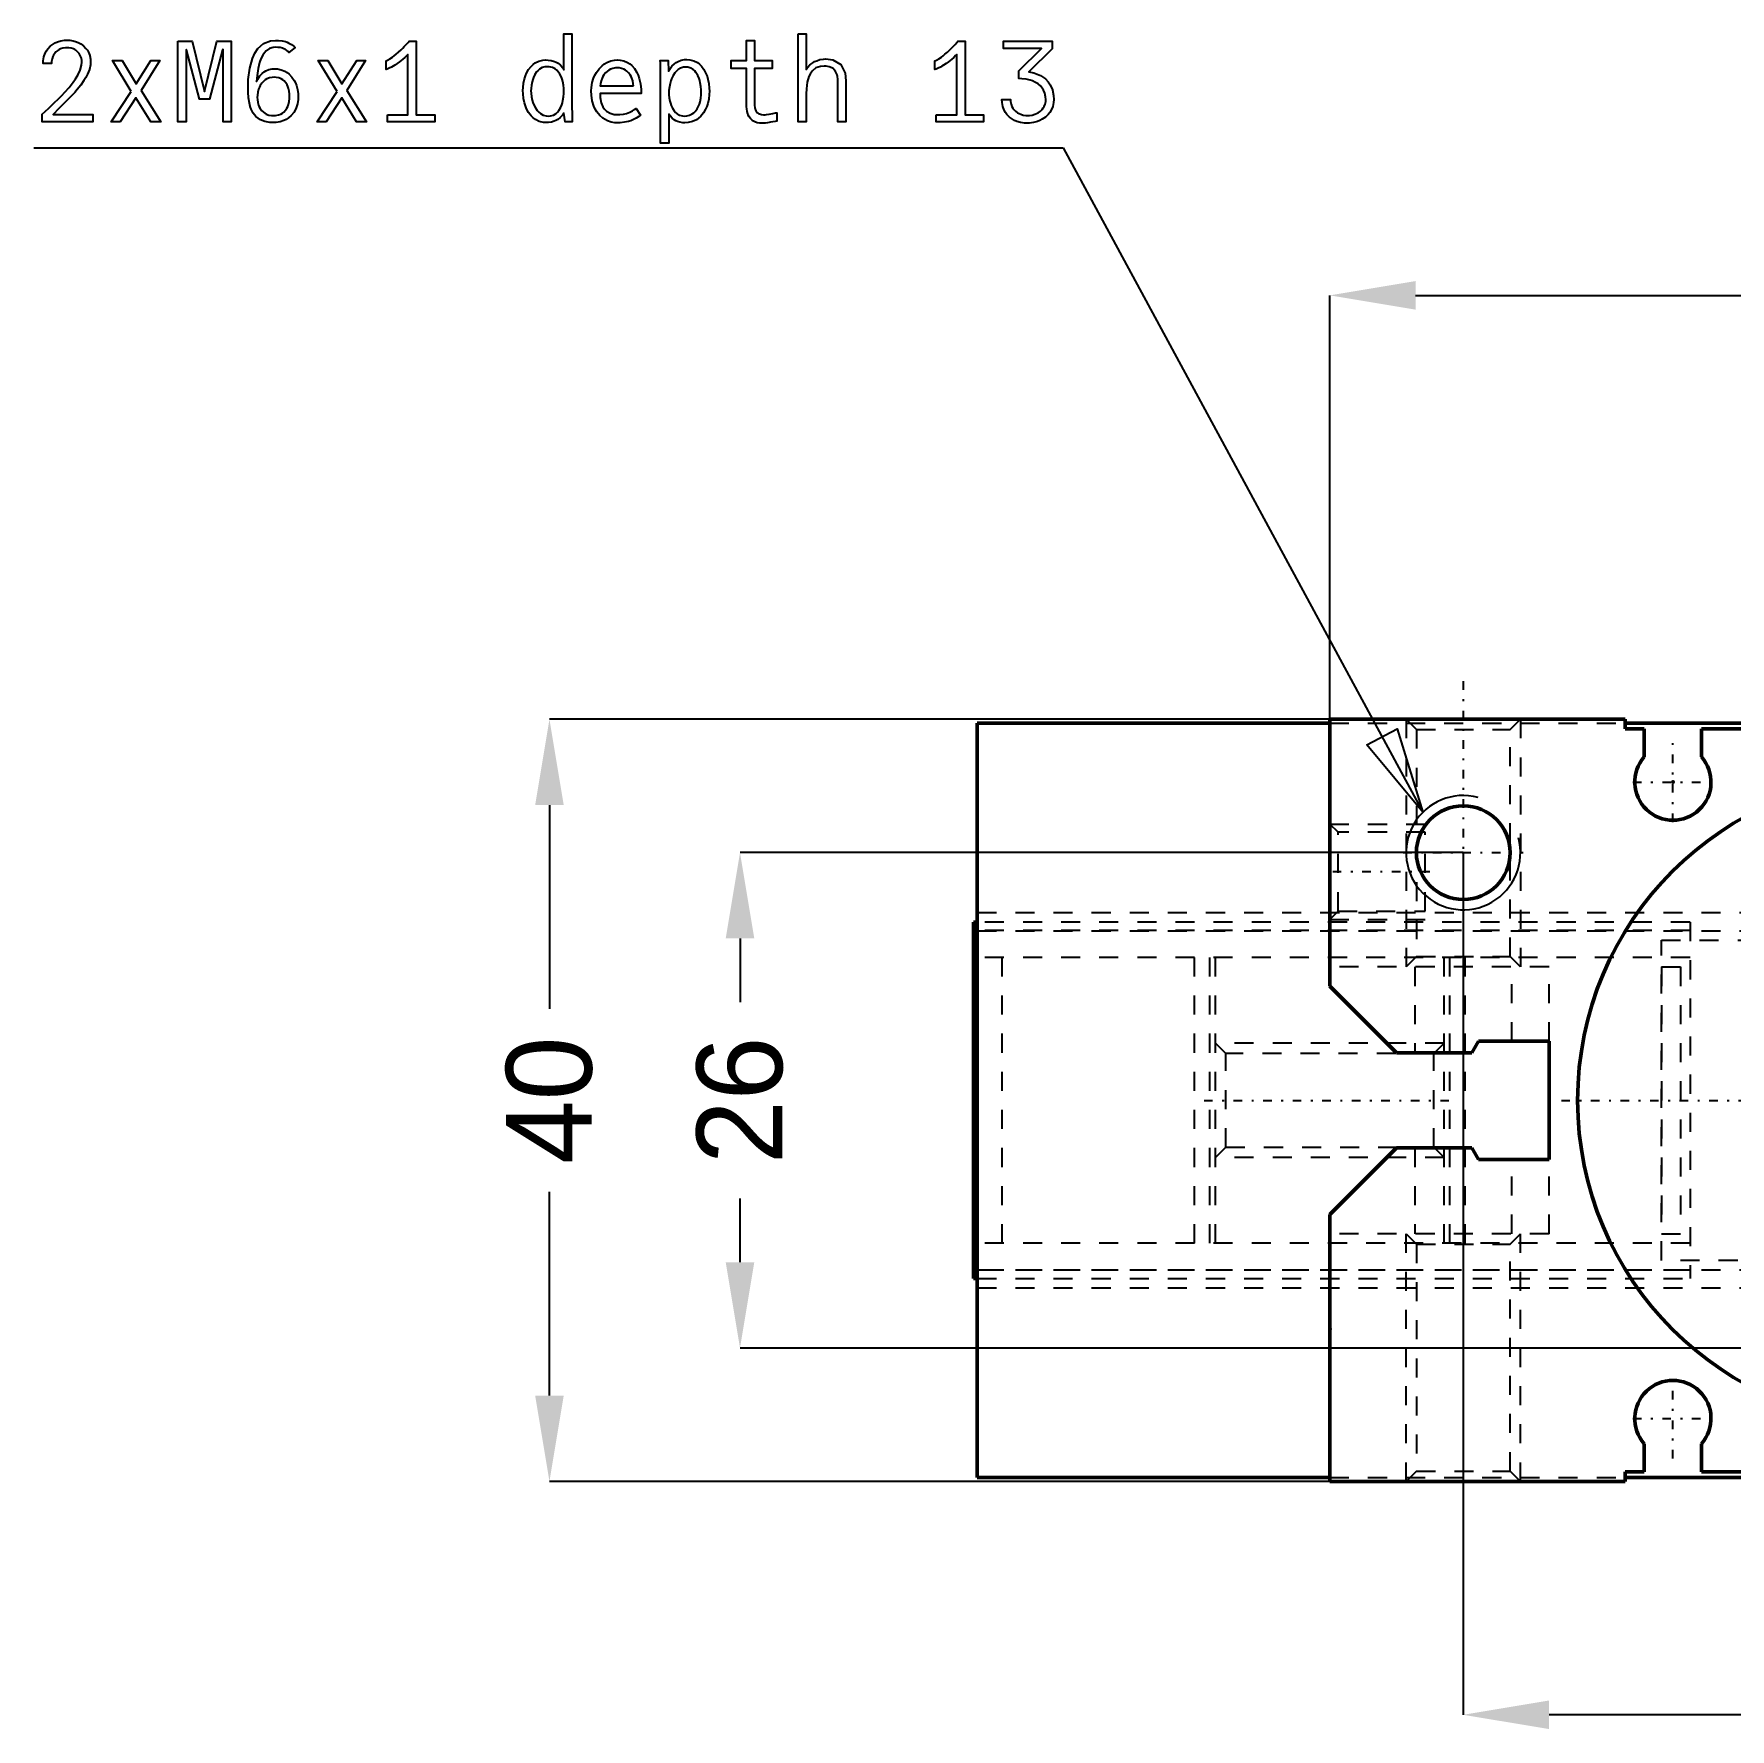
# Model space of a CAD drawing. Header units: millimetres. Extents: x -98 to 80, y -33 to 56.
# Drawn here: x -98 to -9, y -33 to 56 of the extents above; entities that cross this region are included whole.
import ezdxf

# ---------------------------------------------------------------- set-up
doc = ezdxf.new("R2010")
doc.units = ezdxf.units.MM
doc.linetypes.add('Center', pattern=[1.5, 0.45, -0.5, 0.05, -0.5])
doc.linetypes.add('Dashed', pattern=[2, 1, -1])
for name, color, linetype, lineweight in [('2d ConnectionPoints', 7, 'Continuous', 50), ('AM_0', 7, 'Continuous', 50), ('AM_4', 3, 'Continuous', 25), ('AM_5', 3, 'Continuous', 25), ('AM_7', 7, 'Center', 25), ('AM_9', 6, 'Dashed', 25)]:
    doc.layers.add(name, color=color, linetype=linetype, lineweight=lineweight)
doc.dimstyles.new('ISO-25', dxfattribs={"dimtxt": 2.5, "dimasz": 2.5, "dimexe": 1.25, "dimexo": 0.625, "dimtad": 1, "dimtxsty": 'Standard', "dimcen": 2.5, "dimadec": 0, "dimazin": 0, "dimtfac": 1, "dimtmove": 0, "dimatfit": 3, "dimfxl": 0, "dimarcsym": 0})

# ---------------------------------------------------------------- blocks, each defined once
blk = doc.blocks.new('2_MHZ2_32S_Finger_0__2_0_in_MHZ2_32S_48_0__1')
at = {"layer": 'AM_0'}
for p, q in [((-48.5, 9.35), (-48.7, 9.35)), ((-48.7, 9.35), (-48.7, -9.35)), ((-48.5, 7.5), (-48.7, 7.5)), ((-48.5, -7.5), (-48.7, -7.5)), ((-48.7, -9.35), (-48.5, -9.35))]:
    blk.add_line(p, q, dxfattribs=at)
at = {"layer": 'AM_4'}
for p, q in [((-48.5, 8.911), (-48.7, 8.911)), ((-48.5, -8.911), (-48.7, -8.911))]:
    blk.add_line(p, q, dxfattribs=at)
at = {"layer": 'AM_5', "linetype": 'Dashed'}
for p, q in [((-24, 3), (-36, 3)), ((-24, -3), (-36, -3))]:
    blk.add_line(p, q, dxfattribs=at)
at = {"layer": 'AM_7'}
blk.add_line((-36.6, 0), (-23.4, 0), dxfattribs=at)
at = {"layer": 'AM_9'}
for p, q in [((-11.1, 8.911), (-48.7, 8.911)), ((-11.1, 9.35), (-48.5, 9.35)), ((-11.1, 8.911), (-48.5, 8.911)), ((-11.1, 9.35), (-11.1, -9.35)), ((-11.1, 7.5), (-48.5, 7.5)), ((-47.2, -7.5), (-47.2, 7.5)), ((-37.1, -7.5), (-37.1, 7.5)), ((-36.3, -7.5), (-36.3, 7.5)), ((-36, -7.5), (-36, 7.5)), ((-24, -7.5), (-24, 7.5)), ((-23.7, -7.5), (-23.7, 7.5)), ((-22.9, -7.5), (-22.9, 7.5)), ((-12.6, 7), (-11.6, 7)), ((-12.6, 7), (-12.6, -7)), ((-11.6, 7), (-11.6, -7)), ((-35.458, 2.459), (-36, 3)), ((-24, 3), (-24.541, 2.459)), ((-24.541, 2.459), (-35.458, 2.459)), ((-35.458, -2.459), (-35.458, 2.459)), ((-24.541, -2.459), (-24.541, 2.459)), ((-36, -3), (-35.458, -2.459)), ((-35.458, -2.459), (-24.541, -2.459)), ((-24.541, -2.459), (-24, -3)), ((-12.6, -7), (-11.6, -7)), ((-11.1, -7.5), (-48.5, -7.5)), ((-11.1, -8.911), (-48.7, -8.911)), ((-11.1, -8.911), (-48.5, -8.911)), ((-48.5, -9.35), (-11.1, -9.35))]:
    blk.add_line(p, q, dxfattribs=at)
blk = doc.blocks.new('3_MHZ2_32S_Body_0__0_in_MHZ2_32S_48_0__1')
at = {"layer": 'AM_0'}
for p, q in [((-48.5, 19.8), (-30, 19.8)), ((-48.5, -19.8), (-48.5, 19.8)), ((-30, 20), (-14.5, 20)), ((-30, 6), (-30, 20)), ((-14.5, 19.5), (-14.5, 20)), ((-14.5, 19.8), (14.5, 19.8)), ((14.5, 20), (30, 20)), ((14.5, 20), (14.5, 19.5)), ((30, 20), (30, 6)), ((30, 19.8), (48.5, 19.8)), ((48.5, -19.8), (48.5, 19.8)), ((-13.5, 19.5), (-14.5, 19.5)), ((-13.5, 18.023), (-13.5, 19.5)), ((10.5, 19.5), (-10.5, 19.5)), ((-10.5, 19.5), (-10.5, 18.023)), ((10.5, 18.023), (10.5, 19.5)), ((14.5, 19.5), (13.5, 19.5)), ((13.5, 19.5), (13.5, 18.023)), ((-30, 6), (-26.5, 2.5)), ((26.5, 2.5), (30, 6)), ((-22.546, 2.5), (-22.2, 3.1)), ((-22.2, 3.1), (-18.5, 3.1)), ((-18.5, 3.1), (-18.5, -3.1)), ((18.5, -3.1), (18.5, 3.1)), ((18.5, 3.1), (22.2, 3.1)), ((22.2, 3.1), (22.546, 2.5)), ((-26.5, 2.5), (-22.546, 2.5)), ((22.546, 2.5), (26.5, 2.5)), ((-26.5, -2.5), (-30, -6)), ((-22.546, -2.5), (-26.5, -2.5)), ((-22.2, -3.1), (-22.546, -2.5)), ((22.546, -2.5), (22.2, -3.1)), ((26.5, -2.5), (22.546, -2.5)), ((30, -6), (26.5, -2.5)), ((-18.5, -3.1), (-22.2, -3.1)), ((22.2, -3.1), (18.5, -3.1)), ((-30, -20), (-30, -6)), ((30, -6), (30, -20)), ((-13.5, -19.5), (-13.5, -18.023)), ((-10.5, -18.023), (-10.5, -19.5)), ((10.5, -19.5), (10.5, -18.023)), ((13.5, -18.023), (13.5, -19.5)), ((-14.5, -20), (-14.5, -19.5)), ((-14.5, -19.5), (-13.5, -19.5)), ((-10.5, -19.5), (10.5, -19.5)), ((13.5, -19.5), (14.5, -19.5)), ((14.5, -19.5), (14.5, -20)), ((-48.5, -19.8), (-30, -19.8)), ((-14.5, -20), (-30, -20)), ((-14.5, -19.8), (14.5, -19.8)), ((30, -20), (14.5, -20)), ((30, -19.8), (48.5, -19.8))]:
    blk.add_line(p, q, dxfattribs=at)
for centre, radius in [((0, 0), 17), ((-23, 13), 2.458), ((23, 12), 2.5), ((23, -13), 2.458)]:
    blk.add_circle(centre, radius, dxfattribs=at)
for centre, start, end in [((-12, 16.7), 138.59038, 41.40962), ((12, 16.7), 138.59038, 41.40962), ((-12, -16.7), 318.59038, 221.40962), ((12, -16.7), 318.59038, 221.40962)]:
    blk.add_arc(centre, 2, start, end, dxfattribs=at)
at = {"layer": 'AM_5', "linetype": 'Dashed'}
for p, q in [((-26, 20), (-26, 7)), ((-20, 20), (-20, 7)), ((20, 20), (20, 7)), ((26, 20), (26, 7)), ((30, 16), (20, 16)), ((-30, 14.5), (-25, 14.5)), ((30, 10), (20, 10)), ((-30, 9.5), (-25, 9.5)), ((-26, -20), (-26, -7)), ((-20, -20), (-20, -7)), ((20, -20), (20, -7)), ((26, -20), (26, -7)), ((30, -10), (20, -10)), ((30, -16), (20, -16))]:
    blk.add_line(p, q, dxfattribs=at)
at = {"layer": 'AM_5'}
for centre in [(-23, 13), (23, -13)]:
    blk.add_arc(centre, 3, 75, 15, dxfattribs=at)
at = {"layer": 'AM_7'}
for p, q in [((-23, 22), (-23, -22)), ((23, 22), (23, -22)), ((-12, 14.6), (-12, 18.8)), ((12, 14.6), (12, 18.8)), ((0, -17.85), (0, 17.85)), ((-14.1, 16.7), (-9.9, 16.7)), ((9.9, 16.7), (14.1, 16.7)), ((-26.15, 13), (-19.85, 13)), ((30.5, 13), (19.5, 13)), ((-24.75, 12), (-30.25, 12)), ((20.375, 12), (25.625, 12)), ((-17.85, 0), (17.85, 0)), ((30.5, -13), (19.5, -13)), ((-12, -18.8), (-12, -14.6)), ((12, -18.8), (12, -14.6)), ((-14.1, -16.7), (-9.9, -16.7)), ((9.9, -16.7), (14.1, -16.7))]:
    blk.add_line(p, q, dxfattribs=at)
at = {"layer": 'AM_9'}
for p, q in [((-30, 19.8), (-14.5, 19.8)), ((-26, 20), (-25.458, 19.459)), ((-20.541, 19.459), (-20, 20)), ((14.5, 19.8), (30, 19.8)), ((20, 20), (20.541, 19.459)), ((25.459, 19.459), (26, 20)), ((-25.458, 19.459), (-25.458, 7.541)), ((-25.458, 19.459), (-20.541, 19.459)), ((-20.541, 7.541), (-20.541, 19.459)), ((20.541, 19.459), (20.541, 7.541)), ((20.541, 19.459), (25.459, 19.459)), ((25.459, 7.541), (25.459, 19.459)), ((29.459, 15.459), (20, 15.459)), ((20, 15.459), (20, 10.541)), ((30, 16), (29.459, 15.459)), ((29.459, 15.459), (29.459, 10.541)), ((-29.567, 14.067), (-30, 14.5)), ((-25, 14.067), (-29.567, 14.067)), ((-29.567, 9.933), (-29.567, 14.067)), ((-25, 9.933), (-25, 14.067)), ((48.5, 9.837), (-48.5, 9.837)), ((-30, 9.5), (-29.567, 9.933)), ((-29.567, 9.933), (-25, 9.933)), ((20, 10.541), (29.459, 10.541)), ((29.459, 10.541), (30, 10)), ((-48.5, 8.9), (48.5, 8.9)), ((-12.6, -8.4), (-12.6, 8.4)), ((-12.6, 8.4), (-0.6, 8.4)), ((-0.6, 8.4), (-0.6, -8.4)), ((0.6, 8.4), (12.6, 8.4)), ((0.6, -8.4), (0.6, 8.4)), ((12.6, 8.4), (12.6, -8.4)), ((-25.458, 7.541), (-26, 7)), ((-25.458, 7.541), (-20.541, 7.541)), ((-20, 7), (-20.541, 7.541)), ((20.541, 7.541), (20, 7)), ((20.541, 7.541), (25.459, 7.541)), ((26, 7), (25.459, 7.541)), ((-18.5, 7), (-30, 7)), ((-25.55, 7), (-25.55, 2.5)), ((-20.45, 3.1), (-20.45, 7)), ((-18.5, 3.1), (-18.5, 7)), ((18.5, 7), (30, 7)), ((18.5, 3.1), (18.5, 7)), ((20.45, 7), (20.45, 3.1)), ((25.55, 2.5), (25.55, 7)), ((-25.55, -2.5), (-25.55, -7)), ((25.55, -7), (25.55, -2.5)), ((-20.45, -7), (-20.45, -3.1)), ((-18.5, -7), (-18.5, -3.1)), ((18.5, -7), (18.5, -3.1)), ((20.45, -3.1), (20.45, -7)), ((-18.5, -7), (-30, -7)), ((-26, -7), (-25.458, -7.542)), ((-20.541, -7.542), (-20, -7)), ((18.5, -7), (30, -7)), ((20, -7), (20.541, -7.542)), ((25.459, -7.542), (26, -7)), ((-25.458, -7.542), (-25.458, -19.459)), ((-25.458, -7.542), (-20.541, -7.542)), ((-20.541, -19.459), (-20.541, -7.542)), ((20.541, -7.542), (20.541, -19.459)), ((20.541, -7.542), (25.459, -7.542)), ((25.459, -19.459), (25.459, -7.542)), ((-0.6, -8.4), (-12.6, -8.4)), ((12.6, -8.4), (0.6, -8.4)), ((-48.5, -8.9), (48.5, -8.9)), ((-48.5, -9.837), (48.5, -9.837)), ((29.459, -10.541), (20, -10.541)), ((20, -10.541), (20, -15.459)), ((30, -10), (29.459, -10.541)), ((29.459, -10.541), (29.459, -15.459)), ((20, -15.459), (29.459, -15.459)), ((29.459, -15.459), (30, -16)), ((-25.458, -19.459), (-26, -20)), ((-25.458, -19.459), (-20.541, -19.459)), ((-20, -20), (-20.541, -19.459)), ((20.541, -19.459), (20, -20)), ((20.541, -19.459), (25.459, -19.459)), ((26, -20), (25.459, -19.459)), ((-30, -19.8), (-14.5, -19.8)), ((14.5, -19.8), (30, -19.8))]:
    blk.add_line(p, q, dxfattribs=at)
blk = doc.blocks.new('*D4')
at = {"layer": 'AM_5', "color": 0, "lineweight": -2}
for p, q in [((-30, 20), (-30, 42.25)), ((-25.5, 42.25), (25.5, 42.25)), ((30, 20), (30, 42.25))]:
    blk.add_line(p, q, dxfattribs=at)
at = {"layer": 'AM_5', "color": 0}
for points in [[(-25.5, 43), (-25.5, 41.5), (-30, 42.25)], [(25.5, 41.5), (25.5, 43), (30, 42.25)]]:
    blk.add_solid(points, dxfattribs=at)
at = {"layer": 'Defpoints', "color": 0}
for p in [(30, 42.25), (-30, 20), (30, 20)]:
    blk.add_point(p, dxfattribs=at)
at = {"layer": 'AM_5', "color": 0, "insert": (0, 45.897), "char_height": 4.5, "attachment_point": 5}
blk.add_mtext('60', dxfattribs=at)
blk = doc.blocks.new('*D5')
at = {"layer": 'AM_5', "color": 0, "lineweight": -2}
for p, q in [((-23, 13), (-23, -32.25)), ((23, -13), (23, -32.25)), ((18.5, -32.25), (-18.5, -32.25))]:
    blk.add_line(p, q, dxfattribs=at)
at = {"layer": 'AM_5', "color": 0}
for points in [[(-18.5, -31.5), (-18.5, -33), (-23, -32.25)], [(18.5, -33), (18.5, -31.5), (23, -32.25)]]:
    blk.add_solid(points, dxfattribs=at)
at = {"layer": 'Defpoints', "color": 0}
for p in [(-23, 13), (23, -13), (-23, -32.25)]:
    blk.add_point(p, dxfattribs=at)
at = {"layer": 'AM_5', "color": 0, "insert": (0, -28.552), "char_height": 4.5, "attachment_point": 5}
blk.add_mtext('46', dxfattribs=at)
blk = doc.blocks.new('*D7')
at = {"layer": 'AM_5', "color": 0, "lineweight": -2}
for p, q in [((-23, 13), (-60.95, 13)), ((-60.95, 8.5), (-60.95, 5.15)), ((-60.95, -8.5), (-60.95, -5.15)), ((23, -13), (-60.95, -13))]:
    blk.add_line(p, q, dxfattribs=at)
at = {"layer": 'AM_5', "color": 0}
for points in [[(-60.2, 8.5), (-61.7, 8.5), (-60.95, 13)], [(-61.7, -8.5), (-60.2, -8.5), (-60.95, -13)]]:
    blk.add_solid(points, dxfattribs=at)
at = {"layer": 'Defpoints', "color": 0}
for p in [(-60.95, 13), (-23, 13), (23, -13)]:
    blk.add_point(p, dxfattribs=at)
at = {"layer": 'AM_5', "color": 0, "insert": (-60.95, 0), "char_height": 4.5, "attachment_point": 5, "rotation": 90}
blk.add_mtext('26', dxfattribs=at)
blk = doc.blocks.new('*D8')
at = {"layer": 'AM_5', "color": 0, "lineweight": -2}
for p, q in [((-30, 20), (-70.95, 20)), ((-70.95, 15.5), (-70.95, 4.801)), ((-70.95, -15.5), (-70.95, -4.801)), ((-30, -20), (-70.95, -20))]:
    blk.add_line(p, q, dxfattribs=at)
at = {"layer": 'AM_5', "color": 0}
for points in [[(-70.2, 15.5), (-71.7, 15.5), (-70.95, 20)], [(-71.7, -15.5), (-70.2, -15.5), (-70.95, -20)]]:
    blk.add_solid(points, dxfattribs=at)
at = {"layer": 'Defpoints', "color": 0}
for p in [(-70.95, 20), (-30, 20), (-30, -20)]:
    blk.add_point(p, dxfattribs=at)
at = {"layer": 'AM_5', "color": 0, "insert": (-70.95, 0), "char_height": 4.5, "attachment_point": 5, "rotation": 90}
blk.add_mtext('40', dxfattribs=at)

msp = doc.modelspace()

# ---------------------------------------------------------------- linework, layer by layer
at = {"layer": '2d ConnectionPoints'}
for p in [(-12, 16.7), (-30, -12)]:
    msp.add_point(p, dxfattribs=at)
at = {"layer": 'AM_5'}
for p, q in [((-98, 50), (-44, 50)), ((-44, 50), (-25.121, 15.121))]:
    msp.add_line(p, q, dxfattribs=at)
for points in [[(-97.418, 51.9), (-97.418, 51.9), (-97.225, 52.076), (-96.951, 52.333), (-96.951, 52.333), (-96.693, 52.582), (-96.532, 52.744), (-96.532, 52.744), (-96.377, 52.907), (-96.154, 53.162), (-96.154, 53.162), (-95.945, 53.432), (-95.812, 53.62), (-95.812, 53.62), (-95.695, 53.807), (-95.569, 54.073), (-95.569, 54.073), (-95.5, 54.323), (-95.487, 54.48), (-95.487, 54.48), (-95.491, 54.568), (-95.512, 54.693), (-95.512, 54.693), (-95.551, 54.808), (-95.587, 54.88), (-95.587, 54.88), (-95.63, 54.948), (-95.705, 55.036), (-95.705, 55.036), (-95.794, 55.111), (-95.86, 55.153), (-95.86, 55.153), (-95.932, 55.187), (-96.045, 55.225), (-96.045, 55.225), (-96.166, 55.245), (-96.251, 55.249), (-96.251, 55.249), (-96.345, 55.245), (-96.478, 55.224), (-96.478, 55.224), (-96.601, 55.185), (-96.678, 55.15), (-96.678, 55.15), (-96.75, 55.106), (-96.845, 55.028), (-96.845, 55.028), (-96.925, 54.933), (-96.97, 54.861), (-96.97, 54.861), (-97.008, 54.783), (-97.049, 54.656), (-97.049, 54.656), (-97.071, 54.516), (-97.076, 54.415), (-97.514, 54.415), (-97.514, 54.415), (-97.508, 54.566), (-97.472, 54.774), (-97.472, 54.774), (-97.406, 54.964), (-97.345, 55.079), (-97.345, 55.079), (-97.272, 55.185), (-97.146, 55.324), (-97.146, 55.324), (-96.998, 55.438), (-96.887, 55.501), (-96.887, 55.501), (-96.769, 55.552), (-96.584, 55.608), (-96.584, 55.608), (-96.388, 55.638), (-96.251, 55.644), (-96.251, 55.644), (-96.123, 55.639), (-95.937, 55.61), (-95.937, 55.61), (-95.759, 55.558), (-95.645, 55.509), (-95.645, 55.509), (-95.538, 55.45), (-95.393, 55.343), (-95.393, 55.343), (-95.268, 55.214), (-95.196, 55.114), (-95.196, 55.114), (-95.136, 55.007), (-95.07, 54.831), (-95.07, 54.831), (-95.035, 54.638), (-95.028, 54.5), (-95.028, 54.5), (-95.038, 54.344), (-95.09, 54.105), (-95.09, 54.105), (-95.187, 53.858), (-95.277, 53.69), (-95.277, 53.69), (-95.38, 53.523), (-95.546, 53.281), (-95.546, 53.281), (-95.728, 53.05), (-95.857, 52.902), (-95.857, 52.902), (-95.997, 52.751), (-96.231, 52.507), (-96.231, 52.507), (-96.494, 52.241), (-96.687, 52.052), (-96.997, 51.748), (-94.902, 51.745), (-94.902, 51.35), (-97.573, 51.35), (-97.573, 51.76), (-97.418, 51.9)], [(-90.446, 55.591), (-89.691, 55.591), (-89.048, 52.941), (-88.41, 55.591), (-87.644, 55.591), (-87.644, 51.35), (-88.077, 51.35), (-88.077, 55.147), (-88.106, 55.132), (-88.779, 52.549), (-89.311, 52.549), (-89.993, 55.132), (-90.013, 55.144), (-90.013, 51.35), (-90.446, 51.35), (-90.446, 55.591)], [(-85.43, 51.315), (-85.43, 51.315), (-85.629, 51.324), (-85.892, 51.372), (-85.892, 51.372), (-86.116, 51.462), (-86.242, 51.545), (-86.242, 51.545), (-86.352, 51.643), (-86.491, 51.816), (-86.491, 51.816), (-86.597, 52.019), (-86.65, 52.17), (-86.65, 52.17), (-86.691, 52.336), (-86.736, 52.608), (-86.736, 52.608), (-86.76, 52.91), (-86.764, 53.128), (-86.764, 53.128), (-86.75, 53.576), (-86.676, 54.173), (-86.676, 54.173), (-86.539, 54.678), (-86.412, 54.965), (-86.412, 54.965), (-86.255, 55.205), (-85.958, 55.465), (-85.958, 55.465), (-85.589, 55.606), (-85.302, 55.632), (-85.302, 55.632), (-85.164, 55.628), (-84.975, 55.607), (-84.975, 55.607), (-84.807, 55.567), (-84.708, 55.53), (-84.708, 55.53), (-84.616, 55.486), (-84.486, 55.411), (-84.486, 55.411), (-84.368, 55.323), (-84.295, 55.258), (-84.617, 54.995), (-84.617, 54.995), (-84.659, 55.043), (-84.733, 55.108), (-84.733, 55.108), (-84.821, 55.163), (-84.888, 55.195), (-84.888, 55.195), (-84.96, 55.222), (-85.078, 55.251), (-85.078, 55.251), (-85.208, 55.267), (-85.302, 55.27), (-85.302, 55.27), (-85.449, 55.258), (-85.646, 55.198), (-85.646, 55.198), (-85.812, 55.086), (-85.906, 54.983), (-85.906, 54.983), (-85.987, 54.864), (-86.09, 54.672), (-86.09, 54.672), (-86.167, 54.463), (-86.206, 54.314), (-86.206, 54.314), (-86.236, 54.159), (-86.275, 53.913), (-86.275, 53.913), (-86.305, 53.654), (-86.32, 53.474), (-86.32, 53.474), (-86.254, 53.599), (-86.144, 53.764), (-86.144, 53.764), (-86.018, 53.9), (-85.926, 53.975), (-85.926, 53.975), (-85.828, 54.037), (-85.668, 54.104), (-85.668, 54.104), (-85.495, 54.139), (-85.372, 54.146), (-85.372, 54.146), (-85.227, 54.138), (-85.022, 54.095), (-85.022, 54.095), (-84.834, 54.016), (-84.717, 53.943), (-84.717, 53.943), (-84.608, 53.856), (-84.465, 53.706), (-84.465, 53.706), (-84.346, 53.533), (-84.279, 53.403), (-84.279, 53.403), (-84.224, 53.267), (-84.164, 53.055), (-84.164, 53.055), (-84.132, 52.835), (-84.126, 52.684), (-84.126, 52.684), (-84.133, 52.526), (-84.168, 52.303), (-84.168, 52.303), (-84.233, 52.097), (-84.294, 51.969), (-84.294, 51.969), (-84.366, 51.85), (-84.495, 51.692), (-84.495, 51.692), (-84.646, 51.56), (-84.761, 51.486), (-84.761, 51.486), (-84.883, 51.424), (-85.077, 51.358), (-85.077, 51.358), (-85.285, 51.322), (-85.43, 51.315)], [(-79.453, 51.724), (-78.377, 51.724), (-78.377, 54.889), (-78.377, 54.889), (-78.435, 54.831), (-78.532, 54.74), (-78.532, 54.74), (-78.643, 54.645), (-78.725, 54.579), (-78.725, 54.579), (-78.809, 54.514), (-78.937, 54.421), (-78.937, 54.421), (-79.065, 54.335), (-79.152, 54.281), (-79.152, 54.281), (-79.236, 54.232), (-79.353, 54.173), (-79.353, 54.173), (-79.459, 54.13), (-79.523, 54.111), (-79.523, 54.556), (-79.523, 54.556), (-79.443, 54.594), (-79.317, 54.666), (-79.317, 54.666), (-79.184, 54.756), (-79.092, 54.826), (-79.092, 54.826), (-78.999, 54.902), (-78.863, 55.018), (-78.863, 55.018), (-78.733, 55.139), (-78.649, 55.223), (-78.649, 55.223), (-78.569, 55.305), (-78.462, 55.42), (-78.462, 55.42), (-78.371, 55.526), (-78.318, 55.591), (-77.944, 55.591), (-77.944, 51.724), (-76.967, 51.724), (-76.967, 51.35), (-79.453, 51.35), (-79.453, 51.724)], [(-71.106, 51.315), (-71.106, 51.315), (-71.267, 51.325), (-71.487, 51.377), (-71.487, 51.377), (-71.683, 51.473), (-71.8, 51.562), (-71.8, 51.562), (-71.905, 51.666), (-72.041, 51.844), (-72.041, 51.844), (-72.151, 52.046), (-72.209, 52.195), (-72.209, 52.195), (-72.257, 52.351), (-72.308, 52.589), (-72.308, 52.589), (-72.336, 52.834), (-72.341, 53), (-72.341, 53), (-72.336, 53.158), (-72.309, 53.39), (-72.309, 53.39), (-72.258, 53.617), (-72.212, 53.765), (-72.212, 53.765), (-72.155, 53.906), (-72.048, 54.099), (-72.048, 54.099), (-71.914, 54.268), (-71.811, 54.367), (-71.811, 54.367), (-71.697, 54.452), (-71.506, 54.544), (-71.506, 54.544), (-71.292, 54.593), (-71.136, 54.603), (-71.136, 54.603), (-71.019, 54.598), (-70.852, 54.573), (-70.852, 54.573), (-70.693, 54.527), (-70.592, 54.484), (-70.592, 54.484), (-70.496, 54.431), (-70.366, 54.327), (-70.366, 54.327), (-70.254, 54.196), (-70.188, 54.094), (-70.188, 55.971), (-69.767, 55.971), (-69.767, 52.052), (-69.767, 52.052), (-69.767, 52.01), (-69.766, 51.941), (-69.766, 51.941), (-69.765, 51.867), (-69.764, 51.814), (-69.764, 51.814), (-69.763, 51.762), (-69.761, 51.693), (-69.761, 51.693), (-69.759, 51.636), (-69.758, 51.604), (-69.749, 51.35), (-70.124, 51.35), (-70.188, 51.806), (-70.188, 51.806), (-70.267, 51.707), (-70.391, 51.58), (-70.391, 51.58), (-70.518, 51.481), (-70.606, 51.429), (-70.606, 51.429), (-70.697, 51.388), (-70.842, 51.343), (-70.842, 51.343), (-70.997, 51.319), (-71.106, 51.315)], [(-59.803, 51.286), (-59.803, 51.286), (-59.904, 51.29), (-60.044, 51.313), (-60.044, 51.313), (-60.168, 51.356), (-60.244, 51.395), (-60.244, 51.395), (-60.312, 51.443), (-60.401, 51.526), (-60.401, 51.526), (-60.474, 51.625), (-60.514, 51.7), (-60.514, 51.7), (-60.547, 51.78), (-60.582, 51.908), (-60.582, 51.908), (-60.601, 52.047), (-60.605, 52.146), (-60.605, 54.158), (-61.412, 54.158), (-61.412, 54.568), (-60.605, 54.568), (-60.605, 55.626), (-60.184, 55.626), (-60.184, 54.568), (-59.271, 54.568), (-59.271, 54.158), (-60.184, 54.158), (-60.184, 52.292), (-60.184, 52.292), (-60.182, 52.218), (-60.173, 52.117), (-60.173, 52.117), (-60.156, 52.03), (-60.141, 51.979), (-60.141, 51.979), (-60.121, 51.933), (-60.079, 51.873), (-60.079, 51.873), (-60.022, 51.823), (-59.976, 51.795), (-59.976, 51.795), (-59.922, 51.771), (-59.826, 51.746), (-59.826, 51.746), (-59.71, 51.733), (-59.622, 51.73), (-59.622, 51.73), (-59.557, 51.734), (-59.42, 51.754), (-59.42, 51.754), (-59.234, 51.79), (-59.084, 51.824), (-59.025, 51.836), (-59.025, 51.397), (-59.025, 51.397), (-59.109, 51.379), (-59.231, 51.354), (-59.231, 51.354), (-59.35, 51.331), (-59.427, 51.318), (-59.427, 51.318), (-59.504, 51.306), (-59.617, 51.294), (-59.617, 51.294), (-59.729, 51.287), (-59.803, 51.286)], [(-57.9, 55.971), (-57.479, 55.971), (-57.479, 54.105), (-57.479, 54.105), (-57.405, 54.208), (-57.28, 54.342), (-57.28, 54.342), (-57.138, 54.454), (-57.034, 54.515), (-57.034, 54.515), (-56.925, 54.565), (-56.755, 54.62), (-56.755, 54.62), (-56.577, 54.65), (-56.455, 54.655), (-56.455, 54.655), (-56.072, 54.609), (-55.656, 54.367), (-55.656, 54.367), (-55.433, 53.918), (-55.39, 53.503), (-55.39, 51.35), (-55.811, 51.35), (-55.811, 53.316), (-55.811, 53.316), (-55.813, 53.431), (-55.823, 53.59), (-55.823, 53.59), (-55.841, 53.731), (-55.858, 53.816), (-55.858, 53.816), (-55.881, 53.894), (-55.933, 54), (-55.933, 54), (-56.005, 54.094), (-56.064, 54.149), (-56.064, 54.149), (-56.135, 54.197), (-56.264, 54.248), (-56.264, 54.248), (-56.421, 54.276), (-56.543, 54.281), (-56.543, 54.281), (-56.727, 54.266), (-56.965, 54.186), (-56.965, 54.186), (-57.155, 54.037), (-57.255, 53.901), (-57.255, 53.901), (-57.335, 53.736), (-57.423, 53.443), (-57.423, 53.443), (-57.47, 53.094), (-57.479, 52.83), (-57.479, 51.35), (-57.9, 51.35), (-57.9, 55.971)], [(-50.653, 51.724), (-49.577, 51.724), (-49.577, 54.889), (-49.577, 54.889), (-49.635, 54.831), (-49.732, 54.74), (-49.732, 54.74), (-49.843, 54.645), (-49.925, 54.579), (-49.925, 54.579), (-50.009, 54.514), (-50.137, 54.421), (-50.137, 54.421), (-50.265, 54.335), (-50.352, 54.281), (-50.352, 54.281), (-50.436, 54.232), (-50.553, 54.173), (-50.553, 54.173), (-50.659, 54.13), (-50.723, 54.111), (-50.723, 54.556), (-50.723, 54.556), (-50.643, 54.594), (-50.517, 54.666), (-50.517, 54.666), (-50.384, 54.756), (-50.292, 54.826), (-50.292, 54.826), (-50.199, 54.902), (-50.063, 55.018), (-50.063, 55.018), (-49.933, 55.139), (-49.849, 55.223), (-49.849, 55.223), (-49.769, 55.305), (-49.662, 55.42), (-49.662, 55.42), (-49.571, 55.526), (-49.518, 55.591), (-49.144, 55.591), (-49.144, 51.724), (-48.167, 51.724), (-48.167, 51.35), (-50.653, 51.35), (-50.653, 51.724)], [(-46.761, 52.526), (-46.761, 52.526), (-46.756, 52.427), (-46.729, 52.287), (-46.729, 52.287), (-46.681, 52.16), (-46.636, 52.081), (-46.636, 52.081), (-46.583, 52.009), (-46.491, 51.913), (-46.491, 51.913), (-46.384, 51.833), (-46.304, 51.789), (-46.304, 51.789), (-46.22, 51.752), (-46.089, 51.712), (-46.089, 51.712), (-45.953, 51.69), (-45.86, 51.686), (-45.86, 51.686), (-45.76, 51.691), (-45.616, 51.712), (-45.616, 51.712), (-45.478, 51.753), (-45.389, 51.79), (-45.389, 51.79), (-45.304, 51.835), (-45.191, 51.916), (-45.191, 51.916), (-45.094, 52.013), (-45.038, 52.086), (-45.038, 52.086), (-44.99, 52.165), (-44.939, 52.291), (-44.939, 52.291), (-44.911, 52.429), (-44.906, 52.526), (-44.906, 52.526), (-44.913, 52.664), (-44.952, 52.855), (-44.952, 52.855), (-45.024, 53.027), (-45.09, 53.13), (-45.09, 53.13), (-45.17, 53.224), (-45.309, 53.346), (-45.309, 53.346), (-45.472, 53.447), (-45.595, 53.501), (-45.595, 53.501), (-45.726, 53.546), (-45.937, 53.595), (-45.937, 53.595), (-46.163, 53.621), (-46.322, 53.626), (-46.322, 54.035), (-45.134, 55.199), (-47.117, 55.199), (-47.117, 55.591), (-44.578, 55.591), (-44.578, 55.182), (-45.792, 53.983), (-45.792, 53.983), (-45.528, 53.921), (-45.19, 53.789), (-45.19, 53.789), (-44.925, 53.608), (-44.788, 53.46), (-44.788, 53.46), (-44.679, 53.296), (-44.561, 53.029), (-44.561, 53.029), (-44.497, 52.735), (-44.485, 52.526), (-44.485, 52.526), (-44.493, 52.375), (-44.536, 52.164), (-44.536, 52.164), (-44.616, 51.972), (-44.69, 51.855), (-44.69, 51.855), (-44.776, 51.747), (-44.924, 51.607), (-44.924, 51.607), (-45.093, 51.492), (-45.218, 51.429), (-45.218, 51.429), (-45.348, 51.377), (-45.548, 51.321), (-45.548, 51.321), (-45.754, 51.291), (-45.895, 51.286), (-45.895, 51.286), (-46.031, 51.291), (-46.229, 51.321), (-46.229, 51.321), (-46.418, 51.376), (-46.54, 51.428), (-46.54, 51.428), (-46.655, 51.49), (-46.81, 51.604), (-46.81, 51.604), (-46.945, 51.743), (-47.022, 51.85), (-47.022, 51.85), (-47.088, 51.967), (-47.159, 52.159), (-47.159, 52.159), (-47.198, 52.372), (-47.205, 52.526), (-46.761, 52.526)], [(-92.897, 52.956), (-93.885, 54.568), (-93.373, 54.568), (-92.636, 53.348), (-91.861, 54.568), (-91.396, 54.568), (-92.373, 52.994), (-91.349, 51.35), (-91.867, 51.35), (-92.645, 52.614), (-93.467, 51.35), (-93.941, 51.35), (-92.897, 52.956)], [(-82.097, 52.956), (-83.085, 54.568), (-82.573, 54.568), (-81.836, 53.348), (-81.061, 54.568), (-80.596, 54.568), (-81.573, 52.994), (-80.549, 51.35), (-81.067, 51.35), (-81.845, 52.614), (-82.667, 51.35), (-83.141, 51.35), (-82.097, 52.956)], [(-67.389, 51.303), (-67.389, 51.303), (-67.517, 51.31), (-67.707, 51.346), (-67.707, 51.346), (-67.896, 51.413), (-68.021, 51.474), (-68.021, 51.474), (-68.142, 51.551), (-68.308, 51.697), (-68.308, 51.697), (-68.456, 51.88), (-68.543, 52.023), (-68.543, 52.023), (-68.619, 52.182), (-68.7, 52.451), (-68.7, 52.451), (-68.744, 52.758), (-68.752, 52.982), (-68.752, 52.982), (-68.745, 53.159), (-68.706, 53.413), (-68.706, 53.413), (-68.633, 53.653), (-68.565, 53.806), (-68.565, 53.806), (-68.485, 53.948), (-68.346, 54.139), (-68.346, 54.139), (-68.184, 54.301), (-68.064, 54.393), (-68.064, 54.393), (-67.936, 54.471), (-67.736, 54.555), (-67.736, 54.555), (-67.528, 54.6), (-67.384, 54.608), (-67.384, 54.608), (-67.242, 54.6), (-67.041, 54.557), (-67.041, 54.557), (-66.855, 54.477), (-66.739, 54.404), (-66.739, 54.404), (-66.631, 54.314), (-66.487, 54.15), (-66.487, 54.15), (-66.366, 53.951), (-66.297, 53.798), (-66.297, 53.798), (-66.24, 53.632), (-66.177, 53.357), (-66.177, 53.357), (-66.144, 53.054), (-66.138, 52.836), (-68.29, 52.836), (-68.29, 52.836), (-68.284, 52.631), (-68.237, 52.362), (-68.237, 52.362), (-68.146, 52.14), (-68.061, 52.017), (-68.061, 52.017), (-67.957, 51.916), (-67.772, 51.806), (-67.772, 51.806), (-67.551, 51.747), (-67.384, 51.736), (-67.384, 51.736), (-67.252, 51.74), (-67.072, 51.76), (-67.072, 51.76), (-66.911, 51.796), (-66.815, 51.83), (-66.815, 51.83), (-66.725, 51.869), (-66.598, 51.932), (-66.598, 51.932), (-66.48, 52.002), (-66.407, 52.052), (-66.167, 51.701), (-66.167, 51.701), (-66.256, 51.634), (-66.403, 51.543), (-66.403, 51.543), (-66.566, 51.463), (-66.683, 51.416), (-66.683, 51.416), (-66.808, 51.375), (-67.011, 51.331), (-67.011, 51.331), (-67.232, 51.308), (-67.389, 51.303)], [(-65.114, 53.848), (-65.114, 53.848), (-65.115, 54.003), (-65.119, 54.225), (-65.119, 54.225), (-65.126, 54.435), (-65.132, 54.568), (-64.728, 54.568), (-64.711, 54.012), (-64.711, 54.012), (-64.641, 54.124), (-64.525, 54.273), (-64.525, 54.273), (-64.394, 54.397), (-64.3, 54.467), (-64.3, 54.467), (-64.199, 54.524), (-64.038, 54.586), (-64.038, 54.586), (-63.863, 54.62), (-63.74, 54.626), (-63.74, 54.626), (-63.585, 54.616), (-63.373, 54.565), (-63.373, 54.565), (-63.185, 54.469), (-63.073, 54.38), (-63.073, 54.38), (-62.972, 54.277), (-62.842, 54.101), (-62.842, 54.101), (-62.738, 53.901), (-62.682, 53.754), (-62.682, 53.754), (-62.638, 53.601), (-62.589, 53.367), (-62.589, 53.367), (-62.563, 53.127), (-62.558, 52.965), (-62.558, 52.965), (-62.563, 52.797), (-62.592, 52.552), (-62.592, 52.552), (-62.645, 52.316), (-62.694, 52.163), (-62.694, 52.163), (-62.755, 52.018), (-62.868, 51.821), (-62.868, 51.821), (-63.01, 51.648), (-63.12, 51.547), (-63.12, 51.547), (-63.241, 51.462), (-63.446, 51.369), (-63.446, 51.369), (-63.677, 51.319), (-63.845, 51.309), (-63.845, 51.309), (-63.952, 51.313), (-64.101, 51.336), (-64.101, 51.336), (-64.237, 51.377), (-64.32, 51.416), (-64.32, 51.416), (-64.399, 51.463), (-64.514, 51.554), (-64.514, 51.554), (-64.623, 51.666), (-64.693, 51.754), (-64.693, 50.239), (-65.114, 50.239), (-65.114, 53.848)], [(-85.425, 51.683), (-85.425, 51.683), (-85.319, 51.689), (-85.173, 51.716), (-85.173, 51.716), (-85.043, 51.766), (-84.964, 51.812), (-84.964, 51.812), (-84.892, 51.868), (-84.798, 51.966), (-84.798, 51.966), (-84.721, 52.083), (-84.679, 52.17), (-84.679, 52.17), (-84.644, 52.265), (-84.606, 52.418), (-84.606, 52.418), (-84.586, 52.584), (-84.582, 52.701), (-84.582, 52.701), (-84.586, 52.811), (-84.605, 52.968), (-84.605, 52.968), (-84.64, 53.115), (-84.673, 53.207), (-84.673, 53.207), (-84.713, 53.294), (-84.786, 53.409), (-84.786, 53.409), (-84.876, 53.508), (-84.945, 53.564), (-84.945, 53.564), (-85.021, 53.612), (-85.147, 53.663), (-85.147, 53.663), (-85.287, 53.691), (-85.389, 53.696), (-85.389, 53.696), (-85.495, 53.69), (-85.644, 53.661), (-85.644, 53.661), (-85.779, 53.606), (-85.862, 53.555), (-85.862, 53.555), (-85.938, 53.495), (-86.039, 53.39), (-86.039, 53.39), (-86.123, 53.266), (-86.17, 53.174), (-86.17, 53.174), (-86.209, 53.075), (-86.252, 52.917), (-86.252, 52.917), (-86.274, 52.749), (-86.279, 52.631), (-86.279, 52.631), (-86.275, 52.524), (-86.254, 52.371), (-86.254, 52.371), (-86.215, 52.23), (-86.179, 52.141), (-86.179, 52.141), (-86.136, 52.059), (-86.057, 51.95), (-86.057, 51.95), (-85.961, 51.857), (-85.888, 51.805), (-85.888, 51.805), (-85.808, 51.761), (-85.676, 51.714), (-85.676, 51.714), (-85.53, 51.688), (-85.425, 51.683)], [(-71.013, 51.66), (-71.013, 51.66), (-70.896, 51.668), (-70.739, 51.711), (-70.739, 51.711), (-70.604, 51.789), (-70.526, 51.862), (-70.526, 51.862), (-70.457, 51.946), (-70.37, 52.087), (-70.37, 52.087), (-70.303, 52.246), (-70.268, 52.361), (-70.268, 52.361), (-70.242, 52.48), (-70.212, 52.663), (-70.212, 52.663), (-70.197, 52.85), (-70.194, 52.976), (-70.194, 52.976), (-70.197, 53.104), (-70.216, 53.29), (-70.216, 53.29), (-70.25, 53.471), (-70.282, 53.588), (-70.282, 53.588), (-70.321, 53.699), (-70.397, 53.852), (-70.397, 53.852), (-70.494, 53.985), (-70.57, 54.064), (-70.57, 54.064), (-70.654, 54.132), (-70.798, 54.205), (-70.798, 54.205), (-70.962, 54.244), (-71.083, 54.252), (-71.083, 54.252), (-71.191, 54.244), (-71.339, 54.204), (-71.339, 54.204), (-71.471, 54.129), (-71.55, 54.06), (-71.55, 54.06), (-71.621, 53.979), (-71.714, 53.844), (-71.714, 53.844), (-71.789, 53.69), (-71.829, 53.577), (-71.829, 53.577), (-71.862, 53.461), (-71.897, 53.285), (-71.897, 53.285), (-71.916, 53.107), (-71.92, 52.988), (-71.92, 52.988), (-71.915, 52.863), (-71.894, 52.676), (-71.894, 52.676), (-71.854, 52.491), (-71.817, 52.368), (-71.817, 52.368), (-71.772, 52.249), (-71.689, 52.087), (-71.689, 52.087), (-71.588, 51.945), (-71.51, 51.86), (-71.51, 51.86), (-71.425, 51.788), (-71.283, 51.71), (-71.283, 51.71), (-71.126, 51.668), (-71.013, 51.66)], [(-66.547, 53.24), (-66.547, 53.24), (-66.555, 53.35), (-66.581, 53.506), (-66.581, 53.506), (-66.626, 53.65), (-66.665, 53.74), (-66.665, 53.74), (-66.713, 53.822), (-66.795, 53.932), (-66.795, 53.932), (-66.892, 54.023), (-66.964, 54.075), (-66.964, 54.075), (-67.041, 54.117), (-67.165, 54.163), (-67.165, 54.163), (-67.297, 54.188), (-67.389, 54.193), (-67.389, 54.193), (-67.484, 54.188), (-67.619, 54.163), (-67.619, 54.163), (-67.746, 54.117), (-67.827, 54.075), (-67.827, 54.075), (-67.903, 54.023), (-68.005, 53.932), (-68.005, 53.932), (-68.093, 53.822), (-68.144, 53.74), (-68.144, 53.74), (-68.188, 53.65), (-68.239, 53.506), (-68.239, 53.506), (-68.272, 53.35), (-68.284, 53.24), (-66.547, 53.24)], [(-63.848, 51.66), (-63.848, 51.66), (-63.741, 51.667), (-63.593, 51.704), (-63.593, 51.704), (-63.459, 51.771), (-63.377, 51.834), (-63.377, 51.834), (-63.303, 51.908), (-63.206, 52.036), (-63.206, 52.036), (-63.126, 52.184), (-63.083, 52.293), (-63.083, 52.293), (-63.048, 52.409), (-63.01, 52.591), (-63.01, 52.591), (-62.989, 52.781), (-62.985, 52.912), (-62.985, 52.912), (-62.988, 53.034), (-63.005, 53.216), (-63.005, 53.216), (-63.037, 53.398), (-63.065, 53.519), (-63.065, 53.519), (-63.102, 53.636), (-63.172, 53.797), (-63.172, 53.797), (-63.26, 53.941), (-63.329, 54.028), (-63.329, 54.028), (-63.406, 54.102), (-63.538, 54.182), (-63.538, 54.182), (-63.688, 54.226), (-63.798, 54.234), (-63.798, 54.234), (-63.91, 54.226), (-64.065, 54.181), (-64.065, 54.181), (-64.204, 54.099), (-64.288, 54.023), (-64.288, 54.023), (-64.364, 53.935), (-64.463, 53.788), (-64.463, 53.788), (-64.542, 53.622), (-64.585, 53.501), (-64.585, 53.501), (-64.62, 53.377), (-64.657, 53.192), (-64.657, 53.192), (-64.678, 53.008), (-64.682, 52.886), (-64.682, 52.886), (-64.678, 52.776), (-64.661, 52.611), (-64.661, 52.611), (-64.63, 52.444), (-64.601, 52.331), (-64.601, 52.331), (-64.565, 52.222), (-64.494, 52.071), (-64.494, 52.071), (-64.404, 51.936), (-64.333, 51.855), (-64.333, 51.855), (-64.254, 51.785), (-64.118, 51.709), (-64.118, 51.709), (-63.963, 51.668), (-63.848, 51.66)], [(-25.121, 15.121), (-28.055, 18.65), (-26.472, 19.507), (-25.121, 15.121)]]:
    msp.add_lwpolyline(points, dxfattribs=at)

# ---------------------------------------------------------------- block references
for name in ['3_MHZ2_32S_Body_0__0_in_MHZ2_32S_48_0__1', '2_MHZ2_32S_Finger_0__2_0_in_MHZ2_32S_48_0__1']:
    msp.add_blockref(name, (0, 0))

# ---------------------------------------------------------------- dimensions: what is measured, and where the dimension line sits
for base, p1, p2, text, picture, middle in [((30, 42.25), (-30, 20), (30, 20), '60', '*D4', (0, 42.25)), ((-23, -32.25), (23, -13), (-23, 13), '46', '*D5', (0, -32.25))]:
    dim = msp.add_linear_dim(base=base, p1=p1, p2=p2, text=text, dimstyle='ISO-25', override={"dimtxt": 4.5, "dimasz": 4.5, "dimexe": 0, "dimexo": 0, "dimgap": 1.35}, dxfattribs=at)
    dim.commit()
    dim.dimension.update_dxf_attribs({"geometry": picture, "text_midpoint": middle, "dimtype": 160})
for base, p1, p2, text, picture, middle in [((-70.95, 20), (-30, -20), (-30, 20), '40', '*D8', (-70.95, 0)), ((-60.95, 13), (23, -13), (-23, 13), '26', '*D7', (-60.95, 0))]:
    dim = msp.add_linear_dim(base=base, p1=p1, p2=p2, angle=90, text=text, dimstyle='ISO-25', override={"dimtxt": 4.5, "dimasz": 4.5, "dimexe": 0, "dimexo": 0, "dimgap": 1.35}, dxfattribs=at)
    dim.commit()
    dim.dimension.update_dxf_attribs({"geometry": picture, "text_midpoint": middle, "dimtype": 160, "text_rotation": 90})

doc.saveas('drawing.dxf')
